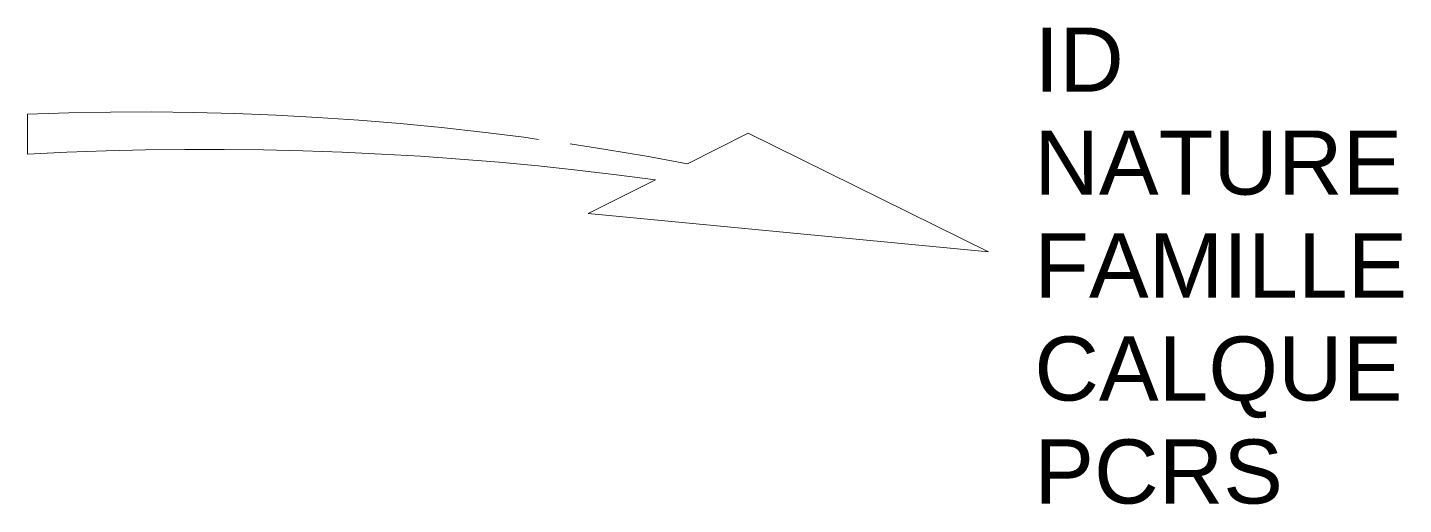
# Model space of a CAD drawing. Header units: metres. Extents: x 0 to 4.3, y -1.16 to 0.33.
import ezdxf

# ---------------------------------------------------------------- set-up
doc = ezdxf.new("R2010")
doc.units = ezdxf.units.M
doc.header["$LTSCALE"] = 2
doc.linetypes.add('Rec_Continu', pattern=[2.5, 2.5, 0])
doc.linetypes.add('Socle_Continu', pattern=[2.5, 2.5, 0])
doc.layers.add('MARQU_SCS', color=7, linetype='Socle_Continu', lineweight=13)
doc.styles.get("Standard").update_dxf_attribs({"font": 'arial.ttf'})

msp = doc.modelspace()

# ---------------------------------------------------------------- linework, layer by layer
at = {"layer": 'MARQU_SCS', "linetype": 'Rec_Continu', "flags": 128}
msp.add_lwpolyline([(0, 0.0625), (0, -0.0625, -0.046808), (1.96, -0.1425), (1.75, -0.2475), (3, -0.3675), (2.25, 0.0025), (2.06, -0.0925, 0.056376)], format="xyb", close=True, dxfattribs=at)

# ---------------------------------------------------------------- texts
at = {"layer": 'MARQU_SCS', "linetype": 'Rec_Continu', "flags": 9}
for tag, p, s in [('ID', (3.1428, 0.1323), 'MP_2581'), ('NATURE', (3.1428, -0.189), 'Flèche de rabattement'), ('FAMILLE', (3.1428, -0.5103), 'Marquage au sol'), ('CALQUE', (3.1428, -0.8316), 'MARQU_SCS'), ('PCRS', (3.1428, -1.1528), 'HabillageSymbole')]:
    msp.add_attdef(tag, p, s, height=0.2, dxfattribs=at)

doc.saveas('drawing.dxf')
